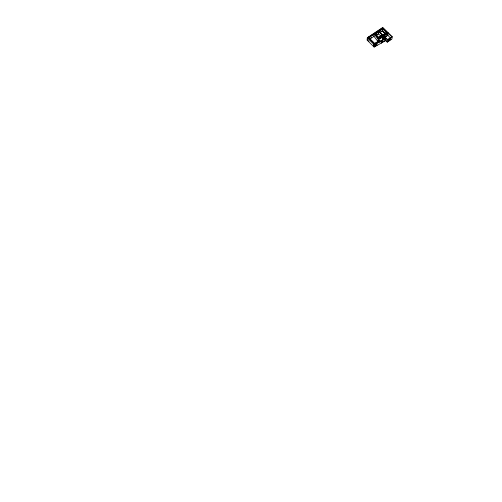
<?xml version="1.0" encoding="UTF-8"?>
<svg xmlns="http://www.w3.org/2000/svg" width="502" height="502" viewBox="0 0 502 502"><rect width="100%" height="100%" fill="white"/><g stroke="black" fill="none" stroke-linecap="round" stroke-linejoin="round"><path stroke-width="0.75" d="M387.262 42.187L391.867 39.087L392.231 36.778L382.731 27.516L367.345 37.744L367.069 40.053L374.147 47.075L385.668 40.618L386.013 38.309L387.613 39.878L387.262 42.187L385.668 40.618M367.489 39.194L367.652 37.776L382.706 27.767L391.855 36.79L387.632 39.627L386.032 38.058L374.479 44.534L367.652 37.776M368.28 38.66L368.75 37.048M373.626 35.102L374.072 33.534M378.037 41.553L378.232 40.116L378.665 39.903L378.464 41.34L378.037 41.553L373.984 36.345L374.26 34.199L368.926 37.75L374.592 43.36L379.33 40.712L374.26 34.199M373.582 45.193L373.777 45.669L374.09 44.471M374.147 47.075L374.442 44.778L367.345 37.744M376.431 43.912L375.854 45.293L376.431 43.912L376.036 44.151M378.282 32.825L378.477 31.394L382.662 28.608L386.691 32.536L386.371 34.682L385.9 34.776L386.427 32.492L382.649 28.802L378.985 31.237L382.762 34.933L386.427 32.492M375.96 35.36L378.382 33.741L378.477 31.394M376.174 35.404L378.502 33.854L378.79 31.701L382.154 35.002L381.853 37.142M378.332 39.702L378.621 37.562L382.279 35.121L382.223 37.506L382.279 35.121M378.59 39.526L378.784 38.089C382.26 34.745 377.291 41.534 381.978 37.267M379.945 38.623L380.146 37.179M379.794 42.218L379.995 40.8L374.423 33.615L368.28 37.694L374.53 43.881L379.995 40.8M382.505 29.204L382.706 27.767M379.914 32.574L382.342 30.955L382.649 28.802M381.244 42.94L382.681 42.137L381.244 42.94L381.357 41.333L381.984 40.982M383.158 39.79L382.693 38.34C381.871 38.026 383.672 36.96 383.377 37.801L382.555 38.347L383.61 38.033L383.377 37.801M381.162 42.714L381.922 42.519C381.501 40.907 383.484 39.664 382.631 42.124L381.878 42.312M382.555 38.347L382.474 37.983M382.223 37.506L382.7 37.186L383.007 35.046M384.112 39.231L383.057 39.551L382.656 38.591L383.478 38.045L383.277 37.562M383.195 37.644L383.396 36.219L388.134 33.057L387.808 35.303L384.369 37.606M383.327 37.656L383.534 36.232L388.134 33.157M383.61 38.033L383.81 38.516L382.995 39.062M383.478 38.045L384.174 39.3L383.089 38.359M382.857 39.068L383.911 38.754L383.057 39.551M384.093 39.357C383.647 35.924 385.982 39.708 384.312 37.907M386.038 34.908L386.113 33.327L384.821 34.192L386.113 33.327M385.235 40.461L385.624 38.284L383.534 36.232M387.287 33.854L387.644 32.636M388.812 40.173L389.081 39.495C391.391 37.769 388.454 39.52 388.855 40.116M388.956 40.317L390.01 39.608L390.136 38.786M387.613 39.878L392.231 36.778M390.92 39.332L387.312 41.754L385.718 40.191L383.892 41.214M382.574 38.227L383.39 37.675M382.693 38.34L383.509 37.794M382.675 38.466L383.49 37.92M384.268 37.568L387.808 35.203L386.189 33.615M382.775 38.704L383.591 38.158M382.756 38.83L383.71 38.271M382.875 38.943L383.691 38.397M382.976 39.187L383.792 38.635M382.957 39.307L383.911 38.754M383.076 39.426L383.892 38.88M383.195 39.539L384.011 38.993M383.177 39.664L383.992 39.118M382.154 35.002L378.652 37.336L375.289 34.029L378.79 31.701M379.568 37.355L378.784 38.089M382.524 35.366L386.691 32.536M378.464 39.407L381.344 37.481M388.008 32.988L387.456 32.699M382.455 37.079L383.534 36.357M382.7 37.186L384.231 36.119M382.455 38.108L383.409 37.556M378.677 31.588L375.025 34.023L378.621 37.562M369.861 38.61L371.7 37.386M369.848 39.1L373.984 36.345M379.976 32.354L382.361 30.76L386.371 34.682M374.203 46.655L377.335 44.898M374.442 44.778L386.013 38.309M387.808 35.303L390.462 37.895M382.342 30.955L386.107 34.638M383.396 36.219L385.549 38.328M378.502 33.854L381.294 36.596M367.401 39.909L368.97 41.465M378.232 40.116L379.148 41.289M377.504 40.104L378.464 41.34M373.532 44.17L373.388 45.312L373.795 45.72L373.946 44.578L373.532 44.17M382.737 40.524L381.294 41.333L382.737 40.524"/></g></svg>
